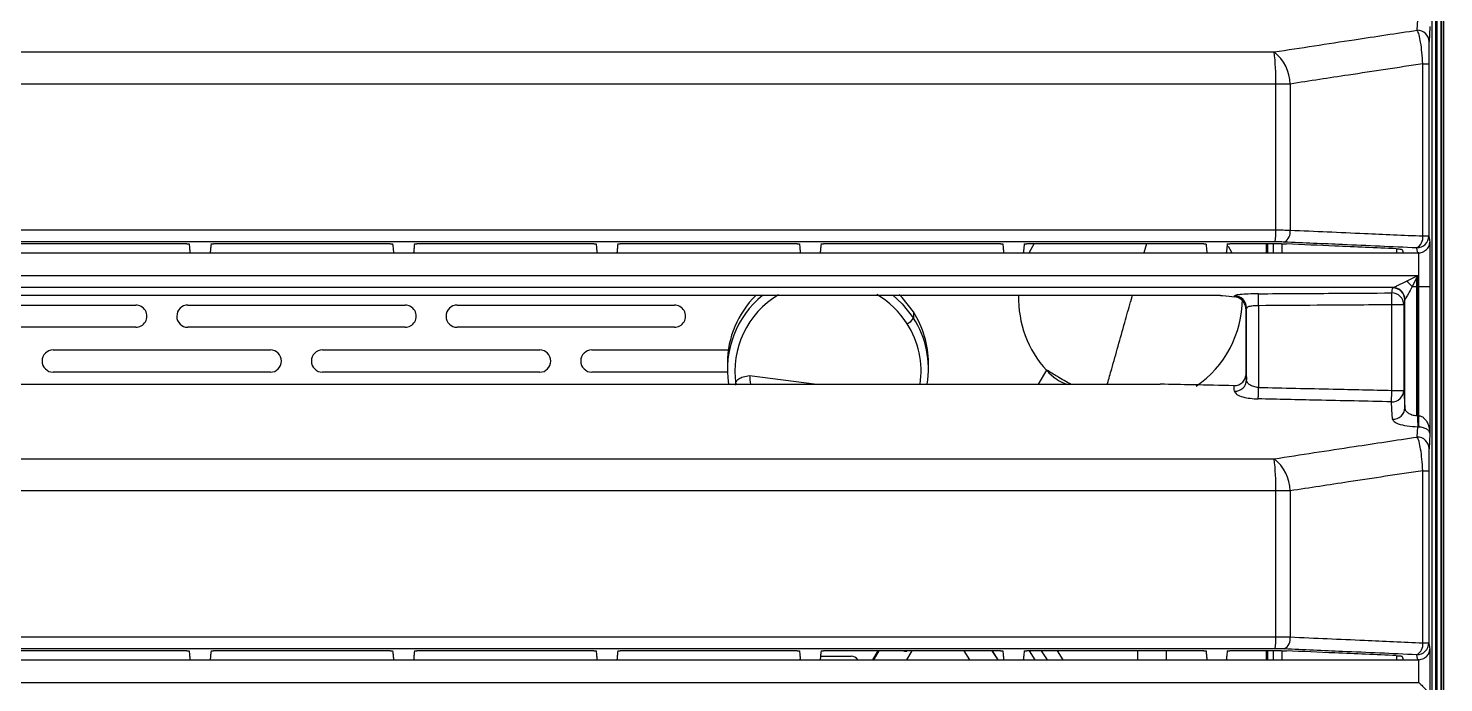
# Model space of a CAD drawing. Header units: millimetres. Extents: x 126 to 938, y 244 to 707.
# Drawn here: x 829.56 to 837.07, y 263.15 to 266.62 of the extents above; entities that cross this region are included whole.
import ezdxf

# ---------------------------------------------------------------- set-up
doc = ezdxf.new("R2010")
doc.units = ezdxf.units.MM

msp = doc.modelspace()

# ---------------------------------------------------------------- linework, layer by layer
at = {"color": 7, "linetype": 'Continuous', "lineweight": 25}
for p, q in [((837.0285, 275.4961), (837.0285, 257.0665)), ((837.0287, 275.4961), (837.0287, 257.0665)), ((837.032, 257.0665), (837.032, 275.4961)), ((837.051, 275.4961), (837.051, 257.0665)), ((837.0561, 275.4961), (837.0561, 257.0665)), ((837.0561, 275.4961), (837.0561, 257.0665)), ((837.0669, 257.0665), (837.0669, 275.4961)), ((837.0258, 257.0665), (837.0258, 275.2418)), ((837.0034, 269.5157), (837.0034, 263.057)), ((836.9557, 265.5224), (836.9557, 266.4359)), ((836.9557, 266.4359), (836.9875, 266.4359)), ((836.9875, 266.4359), (836.9875, 265.5224)), ((836.1763, 265.5544), (836.1763, 266.3288)), ((836.2528, 266.3288), (836.1763, 266.3288)), ((836.2528, 266.3288), (836.2528, 265.5534)), ((836.9557, 265.5224), (836.9875, 265.5224)), ((829.444, 265.4323), (830.4166, 265.4323)), ((830.3994, 265.4807), (829.4615, 265.4807)), ((830.4166, 265.4323), (830.5234, 265.4323)), ((830.5234, 265.4323), (831.4961, 265.4323)), ((831.479, 265.4807), (830.541, 265.4807)), ((831.4961, 265.4323), (831.6024, 265.4323)), ((831.6024, 265.4323), (832.5754, 265.4323)), ((832.5584, 265.4807), (831.6202, 265.4807)), ((832.5754, 265.4323), (832.6811, 265.4323)), ((832.6811, 265.4323), (833.6543, 265.4323)), ((833.6375, 265.4807), (832.699, 265.4807)), ((833.6543, 265.4323), (833.7593, 265.4323)), ((833.7593, 265.4323), (834.7329, 265.4323)), ((834.7162, 265.4807), (833.7773, 265.4807)), ((834.7329, 265.4323), (834.8369, 265.4323)), ((834.8369, 265.4323), (835.8109, 265.4323)), ((835.7943, 265.4807), (834.855, 265.4807)), ((834.8697, 265.436), (834.8965, 265.4842)), ((835.4902, 265.4807), (835.4771, 265.4323)), ((835.8109, 265.4323), (835.9137, 265.4323)), ((835.9137, 265.4323), (836.851, 265.4323)), ((835.9239, 265.4687), (835.9414, 265.436)), ((836.2062, 265.4807), (835.932, 265.4807)), ((836.1251, 265.4807), (836.1251, 265.4323)), ((836.1319, 265.4807), (836.1319, 265.4323)), ((836.1648, 265.4323), (836.1648, 265.4807)), ((836.2088, 265.4806), (836.2088, 265.4323)), ((836.8181, 265.4323), (836.8181, 265.4543)), ((836.851, 265.4323), (836.9298, 265.4323)), ((836.9353, 265.2538), (836.9353, 265.4326)), ((836.9939, 265.4905), (836.9939, 265.2538)), ((836.8704, 265.2829), (836.9289, 265.312)), ((836.924, 265.3022), (836.8994, 265.2538)), ((836.9289, 265.312), (836.924, 265.3022)), ((836.924, 265.2538), (836.924, 265.3022)), ((836.9289, 265.312), (836.9289, 265.2538)), ((835.8821, 265.2061), (828.8508, 265.2061)), ((835.4148, 265.2061), (835.4055, 265.1726)), ((836.8994, 265.2538), (836.924, 265.2538)), ((836.924, 265.2538), (836.9289, 265.2538)), ((836.924, 264.5696), (836.924, 265.2538)), ((836.9353, 265.2538), (836.9289, 265.2538)), ((836.9289, 265.2538), (836.9289, 264.5695)), ((836.9353, 264.5692), (836.9353, 265.2538)), ((836.9353, 265.2538), (836.9939, 265.2538)), ((836.9939, 265.2538), (836.9939, 264.4753)), ((828.9765, 265.1557), (830.1284, 265.1557)), ((830.4053, 265.1557), (831.5571, 265.1557)), ((831.834, 265.1557), (832.9859, 265.1557)), ((834.254, 265.1193), (834.254, 265.0871)), ((836.0191, 265.1307), (836.0155, 265.152)), ((836.0191, 264.7938), (836.0191, 265.1307)), ((836.0212, 264.7589), (836.0212, 265.1408)), ((836.0846, 265.1525), (836.0846, 264.7185)), ((836.8552, 265.157), (836.7917, 265.157)), ((836.7917, 264.703), (836.7917, 265.157)), ((836.8552, 265.157), (836.8552, 264.703)), ((836.8605, 264.6102), (836.8605, 265.1839)), ((830.1284, 265.0376), (828.9765, 265.0376)), ((831.5571, 265.0376), (830.4053, 265.0376)), ((832.9859, 265.0376), (831.834, 265.0376)), ((829.6909, 264.9176), (830.8428, 264.9176)), ((831.1196, 264.9176), (832.2715, 264.9176)), ((832.5484, 264.9176), (833.2721, 264.9176)), ((833.2672, 264.8479), (833.2672, 264.8157)), ((834.334, 264.8157), (834.334, 264.8479)), ((830.8428, 264.7995), (829.6909, 264.7995)), ((832.2715, 264.7995), (831.1196, 264.7995)), ((833.2675, 264.7995), (832.5484, 264.7995)), ((833.3849, 264.7822), (833.7424, 264.7356)), ((834.9599, 264.81), (834.9154, 264.7356)), ((834.9604, 264.8095), (834.9162, 264.7356)), ((828.8508, 264.7356), (835.5621, 264.7356)), ((836.7917, 264.703), (836.8552, 264.703)), ((836.924, 264.5696), (836.9278, 264.5695)), ((836.9557, 263.3634), (836.9557, 264.2769)), ((836.9557, 264.2769), (836.9875, 264.2769)), ((836.9875, 264.2769), (836.9875, 263.3634)), ((836.1763, 263.3954), (836.1763, 264.1698)), ((836.2528, 264.1698), (836.1763, 264.1698)), ((836.2528, 264.1698), (836.2528, 263.3944)), ((830.3994, 263.3217), (829.4615, 263.3217)), ((831.479, 263.3217), (830.541, 263.3217)), ((832.5584, 263.3217), (831.6202, 263.3217)), ((833.6375, 263.3217), (832.699, 263.3217)), ((834.7162, 263.3217), (833.7773, 263.3217)), ((834.0387, 263.2733), (834.0676, 263.3217)), ((834.0703, 263.3217), (834.0414, 263.2733)), ((834.0711, 263.3217), (834.0422, 263.2733)), ((834.2189, 263.2733), (834.2478, 263.3217)), ((834.5213, 263.3217), (834.5523, 263.2733)), ((834.6714, 263.3217), (834.7024, 263.2733)), ((834.7032, 263.2733), (834.6722, 263.3217)), ((835.7943, 263.3217), (834.855, 263.3217)), ((834.8671, 263.3217), (834.8981, 263.2733)), ((834.932, 263.3217), (834.963, 263.2733)), ((835.049, 263.2733), (835.0179, 263.3217)), ((835.4422, 263.3217), (835.4422, 263.2733)), ((835.5946, 263.3217), (835.5946, 263.2733)), ((836.2062, 263.3217), (835.932, 263.3217)), ((836.1251, 263.3217), (836.1251, 263.2733)), ((836.1319, 263.3217), (836.1319, 263.2733)), ((836.1648, 263.2733), (836.1648, 263.3217)), ((836.2088, 263.3216), (836.2088, 263.2733)), ((836.9557, 263.3634), (836.9875, 263.3634)), ((836.9939, 263.3315), (836.9939, 263.0898)), ((829.444, 263.2733), (830.4166, 263.2733)), ((830.4166, 263.2733), (830.5234, 263.2733)), ((830.5234, 263.2733), (831.4961, 263.2733)), ((831.4961, 263.2733), (831.6024, 263.2733)), ((831.6024, 263.2733), (832.5754, 263.2733)), ((832.5754, 263.2733), (832.6811, 263.2733)), ((832.6811, 263.2733), (833.6543, 263.2733)), ((833.6543, 263.2733), (833.7593, 263.2733)), ((833.7593, 263.2733), (834.7329, 263.2733)), ((833.7612, 263.2921), (833.9235, 263.2921)), ((834.7329, 263.2733), (834.8369, 263.2733)), ((834.8369, 263.2733), (835.8109, 263.2733)), ((835.8109, 263.2733), (835.9137, 263.2733)), ((835.9137, 263.2733), (836.851, 263.2733)), ((836.8181, 263.2733), (836.8181, 263.2953)), ((836.851, 263.2733), (836.9298, 263.2733)), ((836.9353, 263.153), (836.9353, 263.2736)), ((828.8508, 263.153), (836.9353, 263.153))]:
    msp.add_line(p, q, dxfattribs=at)
at = {"color": 7, "linetype": 'Continuous', "lineweight": 25, "flags": 128}
for points in [[(836.9271, 266.6145), (836.9288, 266.6443), (836.9302, 266.6677)], [(836.9939, 266.6343), (836.9912, 266.5892), (836.9892, 266.5538)], [(828.8508, 266.4989), (830.901, 266.4989), (832.9503, 266.4989), (834.5595, 266.499), (836.1675, 266.499)], [(836.1763, 266.3288), (833.7365, 266.3288), (831.2944, 266.3287), (828.8508, 266.3287)], [(828.8508, 265.5544), (831.2942, 265.5544), (833.7367, 265.5544), (836.1763, 265.5544)], [(836.1722, 265.4911), (833.734, 265.4911), (831.2931, 265.4911), (828.8508, 265.4911)], [(836.9298, 265.4323), (836.9268, 265.4473), (836.9244, 265.4591)], [(828.8508, 265.312), (831.5457, 265.312), (834.2393, 265.312), (836.9289, 265.312)], [(836.7983, 265.2488), (834.152, 265.2488), (831.5022, 265.2488), (828.8508, 265.2488)], [(834.143, 265.2107), (834.1946, 265.163), (834.254, 265.0871)], [(834.254, 265.1193), (834.1946, 265.1952), (834.1786, 265.2114)], [(835.8937, 265.2063), (835.9289, 265.203), (835.9565, 265.2003)], [(836.0846, 265.1525), (836.0846, 265.1642), (836.0845, 265.1755), (836.0844, 265.186), (836.0844, 265.1954), (836.0843, 265.2033), (836.0843, 265.2095), (836.0843, 265.2137), (836.0843, 265.2158)], [(836.7917, 265.157), (836.7916, 265.1687), (836.7915, 265.18), (836.7915, 265.1905), (836.7914, 265.1999), (836.7914, 265.2078), (836.7913, 265.214), (836.7913, 265.2182), (836.7913, 265.2203)], [(836.0834, 264.6577), (836.0835, 264.6614), (836.0836, 264.6666), (836.0837, 264.6731), (836.0839, 264.6807), (836.084, 264.6893), (836.0842, 264.6986), (836.0844, 264.7084), (836.0846, 264.7185)], [(836.7903, 264.6422), (836.7904, 264.6459), (836.7905, 264.6511), (836.7906, 264.6576), (836.7908, 264.6652), (836.791, 264.6738), (836.7912, 264.6831), (836.7915, 264.6929), (836.7917, 264.703)], [(836.7956, 264.5495), (836.7927, 264.6014), (836.7903, 264.6422)], [(836.9271, 264.4555), (836.9288, 264.4853), (836.9302, 264.5087)], [(836.9939, 264.4753), (836.9912, 264.4302), (836.9892, 264.3948)], [(828.8508, 264.3399), (830.901, 264.3399), (832.9503, 264.3399), (834.5595, 264.3399), (836.1675, 264.34)], [(836.1763, 264.1698), (833.7365, 264.1698), (831.2944, 264.1697), (828.8508, 264.1697)], [(828.8508, 263.3954), (831.2942, 263.3954), (833.7367, 263.3954), (836.1763, 263.3954)], [(836.1722, 263.3321), (833.734, 263.3321), (831.2931, 263.3321), (828.8508, 263.3321)], [(833.6533, 263.2785), (833.652, 263.2769), (833.6497, 263.2736)], [(836.9298, 263.2733), (836.9268, 263.2883), (836.9244, 263.3001)]]:
    msp.add_lwpolyline(points, dxfattribs=at)
at = {"color": 7, "linetype": 'Continuous', "lineweight": 25}
for centre, radius, start, end in [((836.9267, 266.5521), 0.0625, 1.56065, 89.65139), ((835.0623, 266.3563), 1.1143, 358.58669, 7.35651), ((836.0291, 266.3231), 0.2238, 1.45321, 51.79724), ((835.8973, 265.5405), 0.2794, 349.81949, 2.84838), ((836.1902, 265.545), 0.0631, 299.62888, 7.62605), ((836.8932, 265.514), 0.0631, 299.65092, 7.65172), ((836.924, 265.5226), 0.0635, 270.37875, 359.79428), ((836.736, 265.12), 0.2112, 39.31606, 50.47221), ((833.774, 264.8462), 0.5068, 134.72184, 179.80492), ((833.774, 264.8147), 0.5065, 129.07629, 189.0025), ((833.7787, 264.8039), 0.4718, 120.60176, 188.49485), ((833.8113, 264.7929), 0.487, 32.8212, 59.20803), ((835.3727, 265.1897), 0.5609, 178.26513, 222.6835), ((835.9577, 265.1406), 0.0635, 0.20629, 90.33639), ((836.7917, 265.1568), 0.0635, 0.22812, 90.3734), ((836.797, 265.1836), 0.0635, 0.22271, 90.37342), ((836.7974, 265.1847), 0.064, 0.67885, 89.14272), ((830.1284, 265.0967), 0.0591, 269.99711, 90.00289), ((830.4053, 265.0967), 0.059, 89.9904, 180.00381), ((831.5572, 265.0967), 0.0591, 269.99711, 90.00289), ((831.834, 265.0967), 0.059, 89.9904, 180.00381), ((832.9859, 265.0967), 0.0591, 269.99711, 90.00289), ((833.8316, 264.8473), 0.5024, 0.07038, 32.78389), ((835.4306, 265.1924), 0.5686, 304.74503, 359.63581), ((830.4053, 265.0967), 0.0591, 180.00028, 269.99972), ((831.834, 265.0967), 0.0591, 180.00028, 269.99972), ((834.1891, 265.1253), 0.0753, 294.66466, 329.51693), ((833.8305, 264.8054), 0.4641, 351.33464, 32.81554), ((833.8331, 264.8156), 0.5009, 350.80171, 32.82321), ((829.6909, 264.8585), 0.0591, 90.00028, 179.99972), ((830.8428, 264.8585), 0.0591, 270, 90), ((831.1196, 264.8585), 0.0591, 90.00028, 179.99972), ((832.2715, 264.8585), 0.0591, 270, 90), ((832.5484, 264.8585), 0.0591, 90.00028, 179.99972), ((829.6909, 264.8585), 0.0591, 180.00028, 269.99972), ((831.1196, 264.8585), 0.0591, 180.00028, 269.99972), ((832.5484, 264.8585), 0.0591, 180.00028, 269.99972), ((833.9634, 264.8211), 0.5797, 183.84905, 188.48033), ((835.1313, 264.9418), 0.2146, 217.85791, 254.58681), ((835.9586, 264.7607), 0.0626, 268.03518, 358.35238), ((836.7926, 264.7048), 0.0626, 267.9153, 358.33553), ((836.7979, 264.6121), 0.0626, 267.90511, 358.33522), ((837.3893, 264.5572), 0.4616, 178.46962, 186.02362), ((837.2893, 264.5532), 0.3608, 177.41653, 187.0798), ((837.2932, 264.5343), 0.3596, 174.42813, 184.08214), ((836.9267, 264.3931), 0.0625, 1.5584, 89.65926), ((835.0623, 264.1973), 1.1143, 358.58669, 7.35651), ((836.0291, 264.1641), 0.2238, 1.45321, 51.79724), ((835.8973, 263.3815), 0.2793, 349.8181, 2.84977), ((836.1902, 263.386), 0.0631, 299.62328, 7.63165), ((836.8932, 263.355), 0.0631, 299.64752, 7.65513), ((836.924, 263.3636), 0.0635, 270.37331, 359.79972), ((833.9246, 263.2519), 0.0402, 32.68436, 91.6683)]:
    msp.add_arc(centre, radius, start, end, dxfattribs=at)
for points, knots in [([(836.1675, 266.499), (836.3092, 266.5207), (836.5624, 266.5594), (836.8157, 266.5977), (836.9271, 266.6145)], [0, 0, 0, 0, 0.560009, 1, 1, 1, 1]), ([(836.9557, 266.4359), (836.9546, 266.4564), (836.9525, 266.4948), (836.9456, 266.5461), (836.9387, 266.5857), (836.9304, 266.6064), (836.9271, 266.6145)], [0, 0, 0, 0, 0.339839, 0.632765, 0.855578, 1, 1, 1, 1]), ([(836.9892, 266.5538), (836.9889, 266.5473), (836.9883, 266.5303), (836.9879, 266.5028), (836.9875, 266.47), (836.9875, 266.4477), (836.9875, 266.4359)], [0, 0, 0, 0, 0.165393, 0.431255, 0.69956, 1, 1, 1, 1]), ([(836.9557, 266.4359), (836.8245, 266.416), (836.5902, 266.3805), (836.3559, 266.3446), (836.2528, 266.3288)], [0, 0, 0, 0, 0.559993, 1, 1, 1, 1]), ([(836.1763, 265.5544), (836.1894, 265.5543), (836.2149, 265.5543), (836.2404, 265.5537), (836.2528, 265.5534)], [0, 0, 0, 0, 0.51297, 1, 1, 1, 1]), ([(836.2528, 265.5534), (836.384, 265.5476), (836.6183, 265.5372), (836.8526, 265.5269), (836.9557, 265.5224)], [0, 0, 0, 0, 0.56, 1, 1, 1, 1]), ([(836.9875, 265.5224), (836.9887, 265.5164), (836.9908, 265.5058), (836.9929, 265.4952), (836.9939, 265.4905)], [0, 0, 0, 0, 0.559986, 1, 1, 1, 1]), ([(830.3994, 265.4807), (830.401, 265.4806), (830.4039, 265.4806), (830.4077, 265.4805), (830.4101, 265.4801), (830.4114, 265.4799), (830.4118, 265.4797), (830.4119, 265.4796)], [0, 0, 0, 0, 0.368646, 0.699094, 0.890033, 0.963658, 1, 1, 1, 1]), ([(830.4119, 265.4796), (830.4128, 265.4707), (830.4144, 265.455), (830.4159, 265.4393), (830.4166, 265.4323)], [0, 0, 0, 0, 0.55998, 1, 1, 1, 1]), ([(830.5281, 265.4795), (830.5275, 265.4742), (830.5267, 265.4654), (830.5254, 265.4531), (830.5244, 265.4427), (830.5237, 265.4358), (830.5234, 265.4323)], [0, 0, 0, 0, 0.339975, 0.560025, 0.780075, 1, 1, 1, 1]), ([(830.5281, 265.4795), (830.5282, 265.4796), (830.5286, 265.4799), (830.5299, 265.4801), (830.5317, 265.4803), (830.534, 265.4805), (830.537, 265.4806), (830.5394, 265.4806), (830.541, 265.4807)], [0, 0, 0, 0, 0.037264, 0.112314, 0.302886, 0.459597, 0.633431, 1, 1, 1, 1]), ([(831.479, 265.4807), (831.4805, 265.4806), (831.4834, 265.4806), (831.4872, 265.4804), (831.4896, 265.4801), (831.4909, 265.4799), (831.4913, 265.4797), (831.4914, 265.4796)], [0, 0, 0, 0, 0.369671, 0.699831, 0.891781, 0.96433, 1, 1, 1, 1]), ([(831.4914, 265.4796), (831.4923, 265.4708), (831.4938, 265.455), (831.4954, 265.4393), (831.4961, 265.4323)], [0, 0, 0, 0, 0.5600759, 1, 1, 1, 1]), ([(831.6071, 265.4795), (831.6066, 265.4742), (831.6057, 265.4654), (831.6045, 265.4531), (831.6035, 265.4427), (831.6028, 265.4358), (831.6024, 265.4323)], [0, 0, 0, 0, 0.34006, 0.56004, 0.78002, 1, 1, 1, 1]), ([(831.6071, 265.4795), (831.6073, 265.4796), (831.6077, 265.4799), (831.609, 265.4801), (831.6108, 265.4803), (831.6131, 265.4805), (831.6162, 265.4806), (831.6186, 265.4806), (831.6202, 265.4807)], [0, 0, 0, 0, 0.037687, 0.113045, 0.302853, 0.460829, 0.634925, 1, 1, 1, 1]), ([(832.5584, 265.4807), (832.5599, 265.4806), (832.5628, 265.4806), (832.5665, 265.4805), (832.5689, 265.4801), (832.5702, 265.48), (832.5705, 265.4797), (832.5706, 265.4796)], [0, 0, 0, 0, 0.36996, 0.699944, 0.892133, 0.964446, 1, 1, 1, 1]), ([(832.5706, 265.4796), (832.5715, 265.4708), (832.5731, 265.455), (832.5747, 265.4393), (832.5754, 265.4323)], [0, 0, 0, 0, 0.560031, 1, 1, 1, 1]), ([(832.6858, 265.4795), (832.6853, 265.4742), (832.6844, 265.4654), (832.6832, 265.4531), (832.6821, 265.4427), (832.6815, 265.4358), (832.6811, 265.4323)], [0, 0, 0, 0, 0.340028, 0.560069, 0.779984, 1, 1, 1, 1]), ([(832.6858, 265.4795), (832.6859, 265.4796), (832.6864, 265.4799), (832.6877, 265.4801), (832.6896, 265.4803), (832.6919, 265.4805), (832.695, 265.4806), (832.6974, 265.4806), (832.699, 265.4807)], [0, 0, 0, 0, 0.038275, 0.114563, 0.304097, 0.461289, 0.635291, 1, 1, 1, 1]), ([(833.6375, 265.4807), (833.639, 265.4806), (833.6419, 265.4806), (833.6455, 265.4805), (833.6479, 265.4801), (833.6491, 265.48), (833.6495, 265.4797), (833.6496, 265.4796)], [0, 0, 0, 0, 0.3717024, 0.7000911, 0.8932293, 0.9643727, 1, 1, 1, 1]), ([(833.6496, 265.4796), (833.6505, 265.4708), (833.6521, 265.455), (833.6536, 265.4393), (833.6543, 265.4323)], [0, 0, 0, 0, 0.560016, 1, 1, 1, 1]), ([(833.764, 265.4795), (833.7635, 265.4742), (833.7626, 265.4653), (833.7614, 265.4531), (833.7603, 265.4427), (833.7596, 265.4358), (833.7593, 265.4323)], [0, 0, 0, 0, 0.339988, 0.559959, 0.780054, 1, 1, 1, 1]), ([(833.764, 265.4795), (833.7641, 265.4796), (833.7646, 265.4799), (833.766, 265.4801), (833.7678, 265.4803), (833.7701, 265.4805), (833.7733, 265.4806), (833.7757, 265.4806), (833.7773, 265.4807)], [0, 0, 0, 0, 0.03892, 0.11539, 0.304106, 0.462578, 0.636776, 1, 1, 1, 1]), ([(834.7162, 265.4807), (834.7177, 265.4806), (834.7205, 265.4806), (834.7241, 265.4805), (834.7265, 265.4801), (834.7277, 265.48), (834.728, 265.4797), (834.7282, 265.4796)], [0, 0, 0, 0, 0.371833, 0.700866, 0.894104, 0.96507, 1, 1, 1, 1]), ([(834.7282, 265.4796), (834.729, 265.4708), (834.7306, 265.455), (834.7322, 265.4393), (834.7329, 265.4323)], [0, 0, 0, 0, 0.560001, 1, 1, 1, 1]), ([(834.8416, 265.4795), (834.841, 265.4741), (834.8401, 265.4653), (834.8389, 265.4531), (834.8379, 265.4427), (834.8372, 265.4358), (834.8369, 265.4323)], [0, 0, 0, 0, 0.3399649, 0.55996, 0.77998, 1, 1, 1, 1]), ([(834.8416, 265.4795), (834.8417, 265.4796), (834.8422, 265.4799), (834.8436, 265.4801), (834.8454, 265.4803), (834.8478, 265.4805), (834.8509, 265.4806), (834.8534, 265.4806), (834.855, 265.4807)], [0, 0, 0, 0, 0.03854, 0.116077, 0.304752, 0.462525, 0.636801, 1, 1, 1, 1]), ([(835.7943, 265.4807), (835.7958, 265.4806), (835.7986, 265.4806), (835.8022, 265.4805), (835.8045, 265.4801), (835.8057, 265.48), (835.8061, 265.4797), (835.8062, 265.4796)], [0, 0, 0, 0, 0.372884, 0.701487, 0.894847, 0.965499, 1, 1, 1, 1]), ([(835.8062, 265.4796), (835.807, 265.4708), (835.8086, 265.455), (835.8102, 265.4393), (835.8109, 265.4323)], [0, 0, 0, 0, 0.559986, 1, 1, 1, 1]), ([(835.9184, 265.4795), (835.9179, 265.4741), (835.917, 265.4653), (835.9158, 265.4531), (835.9148, 265.4427), (835.9141, 265.4358), (835.9137, 265.4323)], [0, 0, 0, 0, 0.340034, 0.559989, 0.780045, 1, 1, 1, 1]), ([(835.9184, 265.4795), (835.9186, 265.4796), (835.919, 265.4799), (835.9204, 265.48), (835.9223, 265.4803), (835.9247, 265.4805), (835.9279, 265.4806), (835.9303, 265.4806), (835.932, 265.4807)], [0, 0, 0, 0, 0.039881, 0.118379, 0.305257, 0.464164, 0.638519, 1, 1, 1, 1]), ([(836.2214, 265.4901), (836.2125, 265.4904), (836.1961, 265.491), (836.1797, 265.4911), (836.1722, 265.4911)], [0, 0, 0, 0, 0.544723, 1, 1, 1, 1]), ([(836.2062, 265.4807), (836.2109, 265.4806), (836.22, 265.4806), (836.2291, 265.4803), (836.2335, 265.4801)], [0, 0, 0, 0, 0.5127742, 1, 1, 1, 1]), ([(836.9244, 265.4591), (836.7932, 265.4649), (836.5588, 265.4752), (836.3245, 265.4855), (836.2214, 265.4901)], [0, 0, 0, 0, 0.559999, 1, 1, 1, 1]), ([(836.8157, 265.4544), (836.7071, 265.4592), (836.513, 265.4677), (836.3189, 265.4763), (836.2335, 265.4801)], [0, 0, 0, 0, 0.559989, 1, 1, 1, 1]), ([(836.8157, 265.4544), (836.8199, 265.4542), (836.8276, 265.4539), (836.8371, 265.4527), (836.8439, 265.4521), (836.8465, 265.4505), (836.8475, 265.4499)], [0, 0, 0, 0, 0.388766, 0.713671, 0.897687, 1, 1, 1, 1]), ([(836.8475, 265.4499), (836.8481, 265.4466), (836.8493, 265.4408), (836.8505, 265.4349), (836.851, 265.4323)], [0, 0, 0, 0, 0.559935, 1, 1, 1, 1]), ([(836.9353, 265.4326), (836.9342, 265.4325), (836.9324, 265.4323), (836.9306, 265.4323), (836.9298, 265.4323)], [0, 0, 0, 0, 0.561294, 1, 1, 1, 1]), ([(836.9353, 265.4326), (836.9397, 265.4332), (836.9485, 265.4345), (836.9642, 265.4408), (836.9796, 265.4526), (836.9914, 265.4708), (836.993, 265.4841), (836.9939, 265.4905)], [0, 0, 0, 0, 0.148098, 0.298641, 0.558341, 0.78678, 1, 1, 1, 1]), ([(836.7983, 265.2488), (836.7995, 265.2492), (836.8027, 265.2505), (836.8116, 265.2545), (836.8344, 265.2653), (836.8552, 265.2755), (836.8704, 265.2829)], [0, 0, 0, 0, 0.0487065, 0.1295265, 0.3654032, 1, 1, 1, 1]), ([(835.8821, 265.2061), (835.884, 265.2061), (835.8879, 265.2061), (835.8918, 265.2062), (835.8937, 265.2063)], [0, 0, 0, 0, 0.504997, 1, 1, 1, 1]), ([(835.9565, 265.2003), (835.9567, 265.201), (835.9569, 265.2023), (835.9572, 265.2035), (835.9573, 265.2041)], [0, 0, 0, 0, 0.559281, 1, 1, 1, 1]), ([(836.0155, 265.152), (836.0123, 265.1591), (836.0063, 265.1726), (835.9869, 265.1921), (835.9684, 265.1971), (835.9565, 265.2003)], [0, 0, 0, 0, 0.292748, 0.549921, 1, 1, 1, 1]), ([(836.0843, 265.2158), (836.0663, 265.2156), (836.0338, 265.2153), (835.9945, 265.2115), (835.9691, 265.2102), (835.9599, 265.2055), (835.9573, 265.2041)], [0, 0, 0, 0, 0.418871, 0.759003, 0.930753, 1, 1, 1, 1]), ([(836.0843, 265.2158), (836.2162, 265.2166), (836.4519, 265.218), (836.6876, 265.2196), (836.7913, 265.2203)], [0, 0, 0, 0, 0.560008, 1, 1, 1, 1]), ([(836.7913, 265.2203), (836.7923, 265.2253), (836.7941, 265.2342), (836.7958, 265.2432), (836.7966, 265.2471)], [0, 0, 0, 0, 0.560065, 1, 1, 1, 1]), ([(836.7966, 265.2471), (836.7968, 265.2475), (836.7972, 265.2482), (836.7979, 265.2486), (836.7983, 265.2488)], [0, 0, 0, 0, 0.458676, 1, 1, 1, 1]), ([(836.8994, 265.2538), (836.8924, 265.2404), (836.8819, 265.2203), (836.8697, 265.1987), (836.8642, 265.1892), (836.8621, 265.1865), (836.8614, 265.1855)], [0, 0, 0, 0, 0.581315, 0.867962, 0.953215, 1, 1, 1, 1]), ([(835.2825, 264.7356), (835.2829, 264.737), (835.2908, 264.764), (835.3099, 264.8313), (835.3404, 264.939), (835.3736, 265.0577), (835.3954, 265.1361), (835.4055, 265.1726)], [0, 0, 0, 0, 0.009834, 0.185949, 0.462199, 0.749541, 1, 1, 1, 1]), ([(836.0212, 265.1408), (836.0208, 265.1389), (836.0201, 265.1356), (836.0194, 265.1322), (836.0191, 265.1307)], [0, 0, 0, 0, 0.559991, 1, 1, 1, 1]), ([(836.0846, 265.1525), (836.0768, 265.1523), (836.0653, 265.1519), (836.0503, 265.1505), (836.0388, 265.1485), (836.0279, 265.1472), (836.0228, 265.1424), (836.0212, 265.1408)], [0, 0, 0, 0, 0.356706, 0.527586, 0.683195, 0.899311, 1, 1, 1, 1]), ([(836.7917, 265.157), (836.6597, 265.1561), (836.424, 265.1546), (836.1883, 265.1531), (836.0846, 265.1525)], [0, 0, 0, 0, 0.560005, 1, 1, 1, 1]), ([(836.8605, 265.1839), (836.8595, 265.1789), (836.8577, 265.1699), (836.856, 265.1609), (836.8552, 265.157)], [0, 0, 0, 0, 0.559971, 1, 1, 1, 1]), ([(836.8614, 265.1855), (836.8611, 265.1852), (836.8607, 265.1847), (836.8606, 265.1841), (836.8605, 265.1839)], [0, 0, 0, 0, 0.596924, 1, 1, 1, 1]), ([(833.3115, 264.73), (833.3113, 264.7333), (833.3109, 264.7398), (833.3137, 264.7493), (833.3192, 264.7576), (833.331, 264.7677), (833.3534, 264.7771), (833.3735, 264.7803), (833.3849, 264.7822)], [0, 0, 0, 0, 0.099664, 0.193138, 0.288611, 0.393589, 0.653245, 1, 1, 1, 1]), ([(834.9619, 264.8101), (834.9615, 264.8096), (834.961, 264.809), (834.9605, 264.8094), (834.9604, 264.8095)], [0, 0, 0, 0, 0.769308, 1, 1, 1, 1]), ([(835.0912, 264.7341), (835.0785, 264.7413), (835.0531, 264.7557), (835.0098, 264.7806), (834.9795, 264.7992), (834.9619, 264.8101)], [0, 0, 0, 0, 0.290509, 0.5846, 1, 1, 1, 1]), ([(835.9547, 264.7278), (835.959, 264.7279), (835.9676, 264.7283), (835.9799, 264.7322), (835.9912, 264.7385), (836.0042, 264.7496), (836.0164, 264.7681), (836.0182, 264.7852), (836.0191, 264.7938)], [0, 0, 0, 0, 0.1251782, 0.2507547, 0.3761313, 0.5012346, 0.7505888, 1, 1, 1, 1]), ([(836.0191, 264.7938), (836.0195, 264.7873), (836.0202, 264.7756), (836.0209, 264.764), (836.0212, 264.7589)], [0, 0, 0, 0, 0.559925, 1, 1, 1, 1]), ([(836.0846, 264.7185), (836.0803, 264.7189), (836.0716, 264.7195), (836.0594, 264.7225), (836.0482, 264.7267), (836.0365, 264.7332), (836.0247, 264.7432), (836.0223, 264.754), (836.0212, 264.7589)], [0, 0, 0, 0, 0.16126, 0.322151, 0.462303, 0.599974, 0.820517, 1, 1, 1, 1]), ([(835.5637, 264.7356), (835.5634, 264.7356), (835.5628, 264.7356), (835.5623, 264.7356), (835.5621, 264.7356)], [0, 0, 0, 0, 0.562056, 1, 1, 1, 1]), ([(835.9547, 264.7278), (835.8817, 264.7293), (835.7514, 264.7319), (835.621, 264.7345), (835.5637, 264.7356)], [0, 0, 0, 0, 0.560016, 1, 1, 1, 1]), ([(835.9564, 264.6981), (835.9561, 264.7036), (835.9555, 264.7135), (835.955, 264.7234), (835.9547, 264.7278)], [0, 0, 0, 0, 0.5600243, 1, 1, 1, 1]), ([(835.9564, 264.6981), (835.9601, 264.6922), (835.9705, 264.6759), (836.0035, 264.6678), (836.0413, 264.6596), (836.0688, 264.6584), (836.0834, 264.6577)], [0, 0, 0, 0, 0.146625, 0.407443, 0.685477, 1, 1, 1, 1]), ([(836.0846, 264.7185), (836.2166, 264.7157), (836.4523, 264.7107), (836.688, 264.7054), (836.7917, 264.703)], [0, 0, 0, 0, 0.559999, 1, 1, 1, 1]), ([(836.8552, 264.703), (836.8562, 264.6857), (836.858, 264.6548), (836.8598, 264.6239), (836.8605, 264.6102)], [0, 0, 0, 0, 0.560035, 1, 1, 1, 1]), ([(836.7903, 264.6422), (836.6583, 264.6452), (836.4227, 264.6506), (836.1871, 264.6556), (836.0834, 264.6577)], [0, 0, 0, 0, 0.560013, 1, 1, 1, 1]), ([(836.8605, 264.6102), (836.8607, 264.6085), (836.8609, 264.6063), (836.8615, 264.6041), (836.8617, 264.6035), (836.8618, 264.6033), (836.8618, 264.6033), (836.8616, 264.6007), (836.8675, 264.5933), (836.8755, 264.5845), (836.8876, 264.578), (836.8987, 264.5737), (836.9109, 264.5707), (836.9197, 264.57), (836.924, 264.5696)], [0, 0, 0, 0, 0.063922, 0.080845, 0.085355, 0.086604, 0.086998, 0.087217, 0.180739, 0.400981, 0.538499, 0.678403, 0.839067, 1, 1, 1, 1]), ([(836.9302, 264.5087), (836.9109, 264.5095), (836.8757, 264.5108), (836.8342, 264.5212), (836.8045, 264.5321), (836.7981, 264.5447), (836.7956, 264.5495)], [0, 0, 0, 0, 0.392432, 0.71715, 0.89303, 1, 1, 1, 1]), ([(836.9278, 264.5695), (836.928, 264.5695), (836.9284, 264.5695), (836.9288, 264.5695), (836.9289, 264.5695)], [0, 0, 0, 0, 0.56509, 1, 1, 1, 1]), ([(836.9289, 264.5695), (836.9301, 264.5694), (836.9322, 264.5694), (836.9343, 264.5692), (836.9353, 264.5692)], [0, 0, 0, 0, 0.5598353, 1, 1, 1, 1]), ([(836.9353, 264.5692), (836.9403, 264.5679), (836.9509, 264.5653), (836.9677, 264.5524), (836.9881, 264.5236), (836.9916, 264.4944), (836.9939, 264.4753)], [0, 0, 0, 0, 0.129254, 0.272914, 0.523851, 1, 1, 1, 1]), ([(836.1675, 264.34), (836.3092, 264.3617), (836.5624, 264.4004), (836.8157, 264.4387), (836.9271, 264.4555)], [0, 0, 0, 0, 0.56001, 1, 1, 1, 1]), ([(836.9557, 264.2769), (836.9546, 264.2974), (836.9525, 264.3358), (836.9456, 264.3871), (836.9387, 264.4267), (836.9304, 264.4474), (836.9271, 264.4555)], [0, 0, 0, 0, 0.33985, 0.632784, 0.855605, 1, 1, 1, 1]), ([(836.9313, 264.5087), (836.9311, 264.5087), (836.9307, 264.5087), (836.9304, 264.5087), (836.9302, 264.5087)], [0, 0, 0, 0, 0.56521, 1, 1, 1, 1]), ([(836.9345, 264.5087), (836.9339, 264.5087), (836.9328, 264.5087), (836.9318, 264.5087), (836.9313, 264.5087)], [0, 0, 0, 0, 0.560287, 1, 1, 1, 1]), ([(836.9939, 264.4753), (836.9928, 264.4792), (836.9903, 264.4882), (836.9768, 264.4983), (836.9621, 264.5043), (836.9472, 264.5076), (836.9388, 264.5083), (836.9345, 264.5087)], [0, 0, 0, 0, 0.163429, 0.374449, 0.655177, 0.82205, 1, 1, 1, 1]), ([(836.9892, 264.3948), (836.9889, 264.3883), (836.9883, 264.3713), (836.9879, 264.3438), (836.9875, 264.311), (836.9875, 264.2887), (836.9875, 264.2769)], [0, 0, 0, 0, 0.165393, 0.431255, 0.69956, 1, 1, 1, 1]), ([(836.9557, 264.2769), (836.8245, 264.257), (836.5902, 264.2215), (836.3559, 264.1856), (836.2528, 264.1698)], [0, 0, 0, 0, 0.559993, 1, 1, 1, 1]), ([(836.1763, 263.3954), (836.1894, 263.3953), (836.2149, 263.3953), (836.2404, 263.3947), (836.2528, 263.3944)], [0, 0, 0, 0, 0.51297, 1, 1, 1, 1]), ([(836.2528, 263.3944), (836.384, 263.3886), (836.6183, 263.3782), (836.8526, 263.3679), (836.9557, 263.3634)], [0, 0, 0, 0, 0.56, 1, 1, 1, 1]), ([(830.3994, 263.3217), (830.401, 263.3216), (830.4039, 263.3216), (830.4077, 263.3215), (830.4101, 263.3211), (830.4114, 263.3209), (830.4118, 263.3207), (830.4119, 263.3206)], [0, 0, 0, 0, 0.368646, 0.699094, 0.890033, 0.963658, 1, 1, 1, 1]), ([(830.4119, 263.3206), (830.4128, 263.3117), (830.4144, 263.296), (830.4159, 263.2803), (830.4166, 263.2733)], [0, 0, 0, 0, 0.55998, 1, 1, 1, 1]), ([(830.5281, 263.3205), (830.5275, 263.3152), (830.5267, 263.3064), (830.5254, 263.2941), (830.5244, 263.2837), (830.5237, 263.2768), (830.5234, 263.2733)], [0, 0, 0, 0, 0.339975, 0.560025, 0.780075, 1, 1, 1, 1]), ([(830.5281, 263.3205), (830.5282, 263.3206), (830.5286, 263.3209), (830.5299, 263.3211), (830.5317, 263.3213), (830.534, 263.3215), (830.537, 263.3216), (830.5394, 263.3216), (830.541, 263.3217)], [0, 0, 0, 0, 0.037264, 0.112314, 0.302886, 0.459597, 0.633431, 1, 1, 1, 1]), ([(831.479, 263.3217), (831.4805, 263.3216), (831.4834, 263.3216), (831.4872, 263.3214), (831.4896, 263.3211), (831.4909, 263.321), (831.4913, 263.3207), (831.4914, 263.3206)], [0, 0, 0, 0, 0.369671, 0.699831, 0.891781, 0.96433, 1, 1, 1, 1]), ([(831.4914, 263.3206), (831.4923, 263.3118), (831.4938, 263.296), (831.4954, 263.2803), (831.4961, 263.2733)], [0, 0, 0, 0, 0.5600759, 1, 1, 1, 1]), ([(831.6071, 263.3205), (831.6066, 263.3152), (831.6057, 263.3064), (831.6045, 263.2941), (831.6035, 263.2837), (831.6028, 263.2768), (831.6024, 263.2733)], [0, 0, 0, 0, 0.34006, 0.56004, 0.78002, 1, 1, 1, 1]), ([(831.6071, 263.3205), (831.6073, 263.3206), (831.6077, 263.3209), (831.609, 263.3211), (831.6108, 263.3213), (831.6131, 263.3215), (831.6162, 263.3216), (831.6186, 263.3216), (831.6202, 263.3217)], [0, 0, 0, 0, 0.037687, 0.113045, 0.302853, 0.460829, 0.634925, 1, 1, 1, 1]), ([(832.5584, 263.3217), (832.5599, 263.3216), (832.5628, 263.3216), (832.5665, 263.3215), (832.5689, 263.3211), (832.5702, 263.321), (832.5705, 263.3207), (832.5706, 263.3206)], [0, 0, 0, 0, 0.3700214, 0.7000596, 0.8922794, 0.9647184, 1, 1, 1, 1]), ([(832.5706, 263.3206), (832.5715, 263.3118), (832.5731, 263.296), (832.5747, 263.2803), (832.5754, 263.2733)], [0, 0, 0, 0, 0.560031, 1, 1, 1, 1]), ([(832.6858, 263.3205), (832.6853, 263.3152), (832.6844, 263.3064), (832.6832, 263.2941), (832.6821, 263.2837), (832.6815, 263.2768), (832.6811, 263.2733)], [0, 0, 0, 0, 0.340028, 0.560069, 0.779984, 1, 1, 1, 1]), ([(832.6858, 263.3205), (832.6859, 263.3206), (832.6864, 263.3209), (832.6877, 263.3211), (832.6896, 263.3213), (832.6919, 263.3215), (832.695, 263.3216), (832.6974, 263.3216), (832.699, 263.3217)], [0, 0, 0, 0, 0.038275, 0.114563, 0.304097, 0.461289, 0.635291, 1, 1, 1, 1]), ([(833.6375, 263.3217), (833.639, 263.3216), (833.6419, 263.3216), (833.6455, 263.3215), (833.6479, 263.3211), (833.6491, 263.321), (833.6495, 263.3207), (833.6496, 263.3206)], [0, 0, 0, 0, 0.3717024, 0.7000911, 0.8932293, 0.9643727, 1, 1, 1, 1]), ([(833.6496, 263.3206), (833.6505, 263.3118), (833.6521, 263.296), (833.6536, 263.2803), (833.6543, 263.2733)], [0, 0, 0, 0, 0.560016, 1, 1, 1, 1]), ([(833.764, 263.3205), (833.7635, 263.3152), (833.7626, 263.3063), (833.7614, 263.2941), (833.7603, 263.2837), (833.7596, 263.2768), (833.7593, 263.2733)], [0, 0, 0, 0, 0.339988, 0.560084, 0.780054, 1, 1, 1, 1]), ([(833.764, 263.3205), (833.7641, 263.3206), (833.7646, 263.3209), (833.766, 263.3211), (833.7678, 263.3213), (833.7701, 263.3215), (833.7733, 263.3216), (833.7757, 263.3216), (833.7773, 263.3217)], [0, 0, 0, 0, 0.03892, 0.115391, 0.30411, 0.462552, 0.636772, 1, 1, 1, 1]), ([(834.2198, 263.3179), (834.2178, 263.3176), (834.2123, 263.3168), (834.2053, 263.3191), (834.2007, 263.321), (834.1991, 263.3217)], [0, 0, 0, 0, 0.28717, 0.766771, 1, 1, 1, 1]), ([(834.7162, 263.3217), (834.7177, 263.3216), (834.7205, 263.3216), (834.7241, 263.3215), (834.7265, 263.3211), (834.7277, 263.321), (834.728, 263.3207), (834.7282, 263.3206)], [0, 0, 0, 0, 0.371833, 0.700866, 0.894104, 0.96507, 1, 1, 1, 1]), ([(834.7282, 263.3206), (834.729, 263.3118), (834.7306, 263.296), (834.7322, 263.2803), (834.7329, 263.2733)], [0, 0, 0, 0, 0.560001, 1, 1, 1, 1]), ([(834.8416, 263.3205), (834.841, 263.3151), (834.8401, 263.3063), (834.8389, 263.2941), (834.8379, 263.2837), (834.8372, 263.2768), (834.8369, 263.2733)], [0, 0, 0, 0, 0.34009, 0.55996, 0.77998, 1, 1, 1, 1]), ([(834.8416, 263.3205), (834.8417, 263.3206), (834.8422, 263.3209), (834.8436, 263.3211), (834.8454, 263.3213), (834.8478, 263.3215), (834.8509, 263.3216), (834.8534, 263.3216), (834.855, 263.3217)], [0, 0, 0, 0, 0.03854, 0.116077, 0.304752, 0.462525, 0.636801, 1, 1, 1, 1]), ([(835.7943, 263.3217), (835.7958, 263.3216), (835.7986, 263.3216), (835.8022, 263.3215), (835.8045, 263.3211), (835.8057, 263.321), (835.8061, 263.3207), (835.8062, 263.3206)], [0, 0, 0, 0, 0.372969, 0.701648, 0.895114, 0.965782, 1, 1, 1, 1]), ([(835.8062, 263.3206), (835.807, 263.3118), (835.8086, 263.296), (835.8102, 263.2803), (835.8109, 263.2733)], [0, 0, 0, 0, 0.559986, 1, 1, 1, 1]), ([(835.9184, 263.3205), (835.9179, 263.3151), (835.917, 263.3063), (835.9158, 263.2941), (835.9148, 263.2837), (835.9141, 263.2768), (835.9137, 263.2733)], [0, 0, 0, 0, 0.340034, 0.559989, 0.780045, 1, 1, 1, 1]), ([(835.9184, 263.3205), (835.9186, 263.3206), (835.919, 263.3209), (835.9204, 263.321), (835.9223, 263.3213), (835.9247, 263.3215), (835.9279, 263.3216), (835.9303, 263.3216), (835.932, 263.3217)], [0, 0, 0, 0, 0.039881, 0.118379, 0.305257, 0.464164, 0.638519, 1, 1, 1, 1]), ([(836.2214, 263.3311), (836.2125, 263.3314), (836.1961, 263.332), (836.1797, 263.3321), (836.1722, 263.3321)], [0, 0, 0, 0, 0.544723, 1, 1, 1, 1]), ([(836.2062, 263.3217), (836.2109, 263.3216), (836.22, 263.3216), (836.2291, 263.3213), (836.2335, 263.3211)], [0, 0, 0, 0, 0.5127742, 1, 1, 1, 1]), ([(836.9244, 263.3001), (836.7932, 263.3059), (836.5588, 263.3162), (836.3245, 263.3265), (836.2214, 263.3311)], [0, 0, 0, 0, 0.559999, 1, 1, 1, 1]), ([(836.8157, 263.2954), (836.7071, 263.3002), (836.513, 263.3087), (836.3189, 263.3173), (836.2335, 263.3211)], [0, 0, 0, 0, 0.559989, 1, 1, 1, 1]), ([(836.9353, 263.2736), (836.9397, 263.2742), (836.9485, 263.2755), (836.9642, 263.2818), (836.9796, 263.2936), (836.9914, 263.3118), (836.993, 263.3251), (836.9939, 263.3315)], [0, 0, 0, 0, 0.148095, 0.298611, 0.558348, 0.786784, 1, 1, 1, 1]), ([(836.9875, 263.3634), (836.9887, 263.3574), (836.9908, 263.3468), (836.9929, 263.3362), (836.9939, 263.3315)], [0, 0, 0, 0, 0.559986, 1, 1, 1, 1]), ([(836.8157, 263.2954), (836.8199, 263.2952), (836.8276, 263.2949), (836.8371, 263.2937), (836.8439, 263.2931), (836.8465, 263.2915), (836.8475, 263.2909)], [0, 0, 0, 0, 0.388766, 0.713671, 0.897687, 1, 1, 1, 1]), ([(836.8475, 263.2909), (836.8481, 263.2876), (836.8493, 263.2818), (836.8505, 263.2759), (836.851, 263.2733)], [0, 0, 0, 0, 0.559935, 1, 1, 1, 1]), ([(836.9353, 263.2736), (836.9342, 263.2735), (836.9324, 263.2733), (836.9306, 263.2733), (836.9298, 263.2733)], [0, 0, 0, 0, 0.561335, 1, 1, 1, 1]), ([(836.9353, 263.153), (836.9419, 263.1463), (836.9547, 263.1334), (836.9723, 263.1152), (836.9844, 263.1016), (836.9915, 263.0937), (836.9933, 263.0907), (836.9939, 263.0898)], [0, 0, 0, 0, 0.3286687, 0.6321984, 0.8785344, 0.9629019, 1, 1, 1, 1])]:
    msp.add_open_spline(points, degree=3, knots=knots, dxfattribs=at)

doc.saveas('drawing.dxf')
